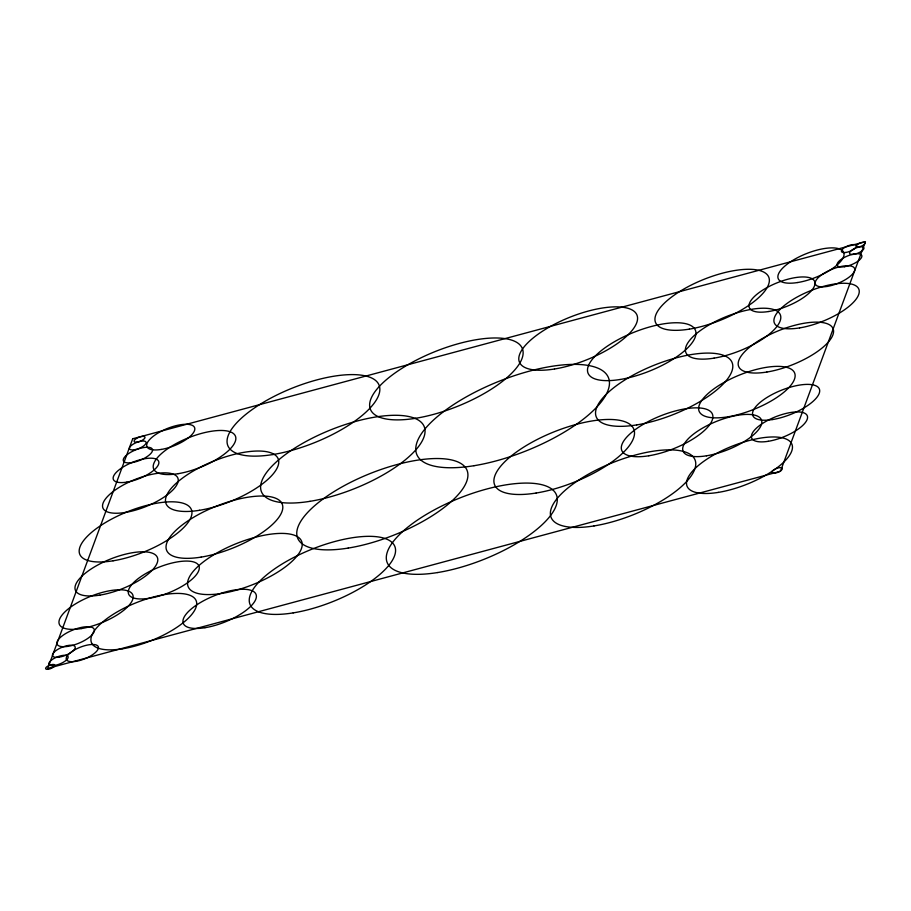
<?xml version="1.0" encoding="UTF-8"?>
<svg xmlns="http://www.w3.org/2000/svg" width="911" height="911" viewBox="0 0 911 911"><rect width="100%" height="100%" fill="white"/><g stroke="black" fill="none" stroke-linecap="round" stroke-linejoin="round"><path stroke-width="1.37" d="M132.71 438.783L47.714 668.435L780.454 471.294L865.45 241.631L132.71 438.783M137.333 442.097A5.887 2.129 -21.8 0 0 145.02 437.143A5.887 2.129 -21.8 0 0 136.263 438.567A5.887 2.129 -21.8 0 0 137.333 442.097M81.261 628.59A39.549 14.303 -21.8 0 0 132.926 595.293A39.549 14.303 -21.8 0 0 73.996 604.824A39.549 14.303 -21.8 0 0 81.261 628.59M99.846 595.122A44.172 15.977 -21.8 0 0 157.546 557.942A44.172 15.977 -21.8 0 0 91.738 568.589A44.172 15.977 -21.8 0 0 99.846 595.122M54.626 665.417A10.328 3.735 -21.8 0 0 68.12 656.717A10.328 3.735 -21.8 0 0 52.724 659.211A10.328 3.735 -21.8 0 0 54.626 665.417M774.908 473.173A5.682 2.05 -21.8 0 0 782.333 468.391A5.682 2.05 -21.8 0 0 773.86 469.757A5.682 2.05 -21.8 0 0 774.908 473.173M858.971 246.858A4.635 1.674 -21.8 0 0 865.029 242.952A4.635 1.674 -21.8 0 0 858.116 244.068A4.635 1.674 -21.8 0 0 858.971 246.858M853.88 254.317A7.698 2.779 -21.8 0 0 863.935 247.838A7.698 2.779 -21.8 0 0 852.468 249.694A7.698 2.779 -21.8 0 0 853.88 254.317M132.049 462.583A15.635 5.648 -21.8 0 0 152.467 449.419A15.635 5.648 -21.8 0 0 129.18 453.2A15.635 5.648 -21.8 0 0 132.049 462.583M706.458 455.807A42.179 15.259 -21.8 0 0 761.562 420.29A42.179 15.259 -21.8 0 0 698.703 430.459A42.179 15.259 -21.8 0 0 706.458 455.807M75.898 661.352A17.207 6.218 -21.8 0 0 98.365 646.867A17.207 6.218 -21.8 0 0 72.732 651.023A17.207 6.218 -21.8 0 0 75.898 661.352M59.295 657.127A12.15 4.396 -21.8 0 0 75.169 646.89A12.15 4.396 -21.8 0 0 57.063 649.828A12.15 4.396 -21.8 0 0 59.295 657.127M768.258 441.3A29.949 10.83 -21.8 0 0 807.385 416.088A29.949 10.83 -21.8 0 0 762.758 423.308A29.949 10.83 -21.8 0 0 768.258 441.3M845.898 252.461A8.051 2.915 -21.8 0 0 856.408 245.697A8.051 2.915 -21.8 0 0 844.417 247.633A8.051 2.915 -21.8 0 0 845.898 252.461M844.531 266.707A13.232 4.783 -21.8 0 0 861.817 255.57A13.232 4.783 -21.8 0 0 842.094 258.758A13.232 4.783 -21.8 0 0 844.531 266.707M594.063 525.92A77.503 28.025 -21.8 0 0 695.298 460.67A77.503 28.025 -21.8 0 0 579.817 479.368A77.503 28.025 -21.8 0 0 594.063 525.92M122.7 648.757A56.391 20.395 -21.8 0 0 196.355 601.283A56.391 20.395 -21.8 0 0 112.338 614.879A56.391 20.395 -21.8 0 0 122.7 648.757M766.846 372.041A50.845 18.391 -21.8 0 0 833.269 329.224A50.845 18.391 -21.8 0 0 757.496 341.488A50.845 18.391 -21.8 0 0 766.846 372.041M178.044 473.697A44.058 15.931 -21.8 0 0 235.585 436.608A44.058 15.931 -21.8 0 0 169.947 447.233A44.058 15.931 -21.8 0 0 178.044 473.697M689.342 329.133A60.98 22.046 -21.8 0 0 768.998 277.798A60.98 22.046 -21.8 0 0 678.137 292.499A60.98 22.046 -21.8 0 0 689.342 329.133M68.143 646.32A19.996 7.231 -21.8 0 0 94.254 629.49A19.996 7.231 -21.8 0 0 64.465 634.307A19.996 7.231 -21.8 0 0 68.143 646.32M113.089 560.8A60.092 21.727 -21.8 0 0 191.595 510.206A60.092 21.727 -21.8 0 0 102.043 524.69A60.092 21.727 -21.8 0 0 113.089 560.8M437.679 572.541A91.146 32.967 -21.8 0 0 556.746 495.8A91.146 32.967 -21.8 0 0 420.928 517.778A91.146 32.967 -21.8 0 0 437.679 572.541M415.758 418.274A81.819 29.585 -21.8 0 0 522.641 349.391A81.819 29.585 -21.8 0 0 400.726 369.126A81.819 29.585 -21.8 0 0 415.758 418.274M799.551 327.914A45.493 16.455 -21.8 0 0 858.982 289.618A45.493 16.455 -21.8 0 0 791.181 300.584A45.493 16.455 -21.8 0 0 799.551 327.914M134.429 449.761A8.928 3.223 -21.8 0 0 146.09 442.245A8.928 3.223 -21.8 0 0 132.79 444.397A8.928 3.223 -21.8 0 0 134.429 449.761M204.998 627.702A39.162 14.166 -21.8 0 0 256.15 594.724A39.162 14.166 -21.8 0 0 197.801 604.175A39.162 14.166 -21.8 0 0 204.998 627.702M797.751 282.512A35.29 12.765 -21.8 0 0 843.848 252.802A35.29 12.765 -21.8 0 0 791.272 261.309A35.29 12.765 -21.8 0 0 797.751 282.512M718.358 492.384A56.471 20.418 -21.8 0 0 792.126 444.841A56.471 20.418 -21.8 0 0 707.984 458.461A56.471 20.418 -21.8 0 0 718.358 492.384M199.509 510.297A60.388 21.841 -21.8 0 0 278.39 459.451A60.388 21.841 -21.8 0 0 188.406 474.016A60.388 21.841 -21.8 0 0 199.509 510.297M620.084 379.5A57.814 20.907 -21.8 0 0 695.605 330.83A57.814 20.907 -21.8 0 0 609.459 344.768A57.814 20.907 -21.8 0 0 620.084 379.5M293.205 612.887A77.993 28.207 -21.8 0 0 395.101 547.215A77.993 28.207 -21.8 0 0 278.88 566.027A77.993 28.207 -21.8 0 0 293.205 612.887M310.013 501.323A87.661 31.703 -21.8 0 0 424.526 427.521A87.661 31.703 -21.8 0 0 293.911 448.656A87.661 31.703 -21.8 0 0 310.013 501.323M636.778 424.902A73.176 26.465 -21.8 0 0 732.364 363.295A73.176 26.465 -21.8 0 0 623.329 380.946A73.176 26.465 -21.8 0 0 636.778 424.902M125.285 512.449A40.346 14.587 -21.8 0 0 177.998 478.48A40.346 14.587 -21.8 0 0 117.872 488.216A40.346 14.587 -21.8 0 0 125.285 512.449M149.609 598.22A37.863 13.688 -21.8 0 0 199.065 566.346A37.863 13.688 -21.8 0 0 142.651 575.479A37.863 13.688 -21.8 0 0 149.609 598.22M772.699 419.527A35.814 12.948 -21.8 0 0 819.479 389.373A35.814 12.948 -21.8 0 0 766.117 398.016A35.814 12.948 -21.8 0 0 772.699 419.527M827.074 286.441A21.101 7.63 -21.8 0 0 854.643 268.677A21.101 7.63 -21.8 0 0 823.191 273.767A21.101 7.63 -21.8 0 0 827.074 286.441M648.814 455.773A48.83 17.662 -21.8 0 0 712.607 414.664A48.83 17.662 -21.8 0 0 639.841 426.439A48.83 17.662 -21.8 0 0 648.814 455.773M473.982 465.715A103.239 37.34 -21.8 0 0 608.844 378.794A103.239 37.34 -21.8 0 0 454.999 403.687A103.239 37.34 -21.8 0 0 473.982 465.715M536.135 493.033A74.964 27.114 -21.8 0 0 634.067 429.912A74.964 27.114 -21.8 0 0 522.367 447.996A74.964 27.114 -21.8 0 0 536.135 493.033M222.045 593.368A61.094 22.092 -21.8 0 0 301.848 541.931A61.094 22.092 -21.8 0 0 210.817 556.655A61.094 22.092 -21.8 0 0 222.045 593.368M201.137 557.111A62.233 22.502 -21.8 0 0 282.433 504.717A62.233 22.502 -21.8 0 0 189.693 519.725A62.233 22.502 -21.8 0 0 201.137 557.111M768.827 311.494A35.199 12.731 -21.8 0 0 814.81 281.863A35.199 12.731 -21.8 0 0 762.359 290.347A35.199 12.731 -21.8 0 0 768.827 311.494M727.604 416.862A51.449 18.607 -21.8 0 0 794.825 373.544A51.449 18.607 -21.8 0 0 718.153 385.957A51.449 18.607 -21.8 0 0 727.604 416.862M161.156 449.453A25.656 9.281 -21.8 0 0 194.669 427.851A25.656 9.281 -21.8 0 0 156.441 434.035A25.656 9.281 -21.8 0 0 161.156 449.453M348.184 548.08A91.248 33.001 -21.8 0 0 467.377 471.26A91.248 33.001 -21.8 0 0 331.422 493.261A91.248 33.001 -21.8 0 0 348.184 548.08M554.503 369.001A63.292 22.889 -21.8 0 0 637.188 315.707A63.292 22.889 -21.8 0 0 542.865 330.966A63.292 22.889 -21.8 0 0 554.503 369.001M272.981 454.532A81.443 29.448 -21.8 0 0 379.363 385.968A81.443 29.448 -21.8 0 0 258.007 405.611A81.443 29.448 -21.8 0 0 272.981 454.532M714.065 358.137A50.857 18.391 -21.8 0 0 780.499 315.32A50.857 18.391 -21.8 0 0 704.715 327.584A50.857 18.391 -21.8 0 0 714.065 358.137M126.891 482.113A24.381 8.814 -21.8 0 0 158.742 461.592A24.381 8.814 -21.8 0 0 122.404 467.468A24.381 8.814 -21.8 0 0 126.891 482.113M48.34 669.266A4.942 1.788 -21.8 0 0 54.785 665.11A4.942 1.788 -21.8 0 0 47.429 666.305A4.942 1.788 -21.8 0 0 48.34 669.266"/></g></svg>
